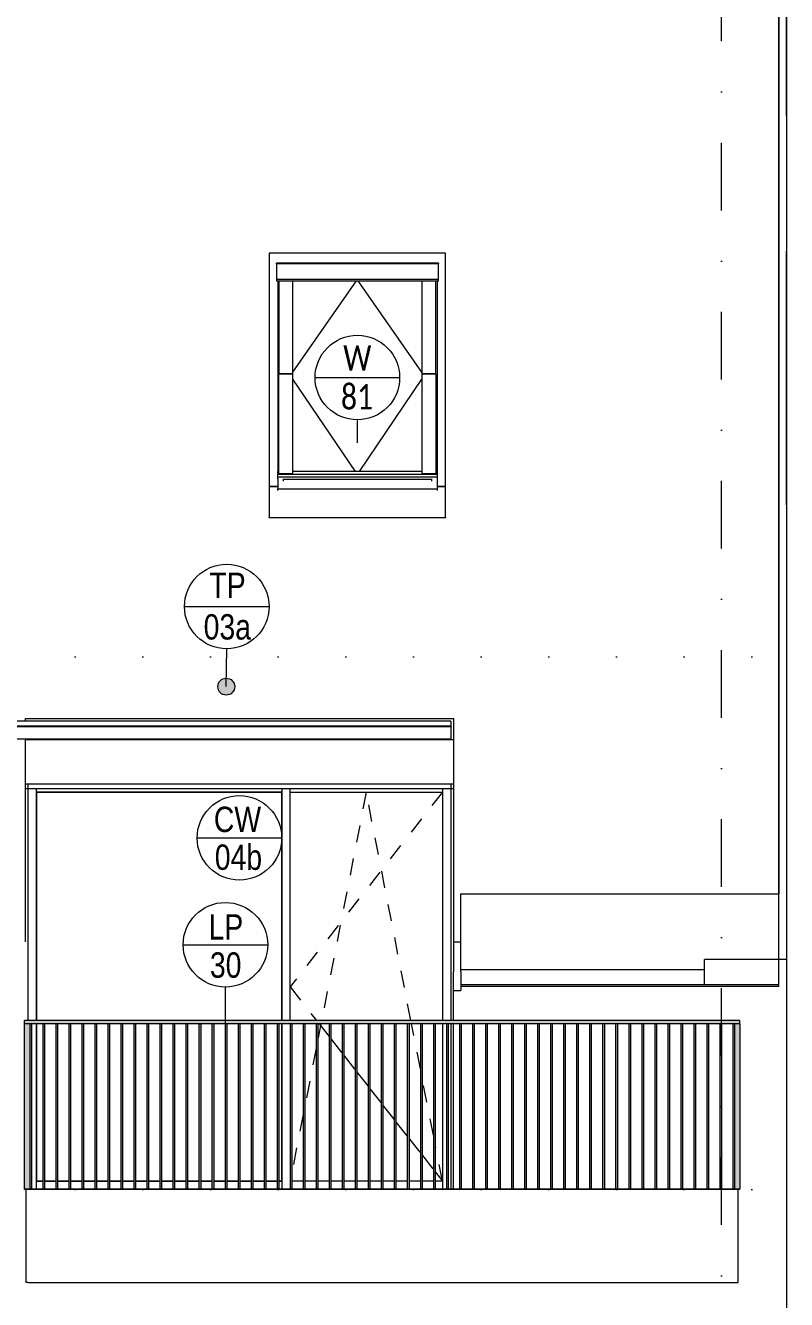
# Model space of a CAD drawing. Header units: millimetres. Extents: x -9129 to 220959, y -4760 to 72638.
# Drawn here: x 17784 to 22285, y 4000 to 11535 of the extents above; entities that cross this region are included whole.
import ezdxf

# ---------------------------------------------------------------- set-up
doc = ezdxf.new("R2010")
doc.units = ezdxf.units.MM
for name, pattern in [('HA_Dash_2mm-S1mm', [200, 100, -100]), ('HA_DashDot_10mm-S3mm', [1000, 400, -300, 0, -300]), ('HA_Dot-S4mm', [400, 0, -400])]:
    doc.linetypes.add(name, pattern=pattern)
for name, color, linetype, lineweight in [('A-DOOR-____-OTLN', 9, 'Continuous', 9), ('A-FLOR-HRAL-IDEN', 9, 'Continuous', 9), ('A-FLOR-HRAL-OTLN', 9, 'Continuous', 9), ('A-FLOR-LEVL-OTLN', 9, 'Continuous', 9), ('A-GENM-____-IDEN', 9, 'Continuous', 9), ('A-GENM-____-OTLN', 9, 'Continuous', 9), ('A-GLAZ-____-IDEN', 9, 'Continuous', 9), ('A-GLAZ-____-OTLN', 9, 'Continuous', 5), ('A-GLAZ-CURT-OTLN', 9, 'Continuous', 5), ('A-GLAZ-CWMG-OTLN', 9, 'Continuous', 5), ('A-ROOF-____-OTLN', 9, 'Continuous', 9), ('A-WALL-____-IDEN', 9, 'Continuous', 9), ('A-WALL-____-OTLN', 9, 'Continuous', 9), ('I-WALL-____-OTLN', 9, 'Continuous', 9), ('S-GRID-____-OTLN', 9, 'Continuous', 5)]:
    doc.layers.add(name, color=color, linetype=linetype, lineweight=lineweight)
doc.styles.add('Arial_2', font='arial.ttf', dxfattribs={"width": 0.8, "height": 150})
doc.styles.add('Calibri', font='calibri.ttf', dxfattribs={"width": 0.8, "height": 150})

# ---------------------------------------------------------------- blocks, each defined once
blk = doc.blocks.new('Railing - 40 x12 mm-1449025-D_pohled jižní_DPS pohled')
at = {"layer": 'A-FLOR-HRAL-OTLN'}
blk.add_hatch(color=256, dxfattribs=at).paths.add_polyline_path([(-1280.8, 4655), (-1280.8, 5630), (-1310.8, 5630), (-1310.8, 4655)])
at = {"layer": 'A-FLOR-HRAL-OTLN', "color": 7}
blk.add_line((-1280.8, 5630), (-1280.8, 4655), dxfattribs=at)
blk = doc.blocks.new('Railing - 40 x12 mm-V1-D_pohled jižní_DPS pohled')
at = {"layer": 'A-FLOR-HRAL-OTLN'}
blk.add_hatch(color=256, dxfattribs=at).paths.add_polyline_path([(-1310.8, 4655), (-1310.8, 5630), (-1322.8, 5630), (-1322.8, 4655)])
at = {"layer": 'A-FLOR-HRAL-OTLN', "color": 7}
for p, q in [((-1310.8, 5630), (-1322.8, 5630)), ((-1322.8, 5630), (-1322.8, 4655)), ((-1310.8, 4655), (-1310.8, 5630)), ((-1322.8, 4655), (-1310.8, 4655))]:
    blk.add_line(p, q, dxfattribs=at)
blk = doc.blocks.new('Railing - 40 x12 mm-V2-D_pohled jižní_DPS pohled')
at = {"layer": 'A-FLOR-HRAL-OTLN'}
blk.add_hatch(color=256, dxfattribs=at).paths.add_polyline_path([(-5480.8, 4655), (-5480.8, 5630), (-5510.8, 5630), (-5510.8, 4655)])
at = {"layer": 'A-FLOR-HRAL-OTLN', "color": 7}
blk.add_line((-5510.8, 4655), (-5510.8, 5630), dxfattribs=at)
blk = doc.blocks.new('Railing - Railing-1448781-D_pohled jižní_DPS pohled')
at = {"layer": 'A-FLOR-HRAL-OTLN'}
blk.add_hatch(color=256, dxfattribs=at).paths.add_polyline_path([(21880.1, 4650), (22009.2, 4650), (22009.2, 4655), (17779.2, 4655), (17779.2, 4650), (21747.2, 4650)])
at = {"layer": 'A-FLOR-HRAL-OTLN', "color": 7}
for p, q in [((17779.2, 4650), (17779.2, 4655)), ((17779.2, 4655), (22009.2, 4655)), ((22009.2, 4650), (17779.2, 4650)), ((22009.2, 4650), (22009.2, 4655))]:
    blk.add_line(p, q, dxfattribs=at)
for name, p in [('Railing - 40 x12 mm-V2-D_pohled jižní_DPS pohled', (23290, 0)), ('Railing - 40 x12 mm-V1-D_pohled jižní_DPS pohled', (19132, 0)), ('Railing - 40 x12 mm-V1-D_pohled jižní_DPS pohled', (19209, 0)), ('Railing - 40 x12 mm-V1-D_pohled jižní_DPS pohled', (19286, 0)), ('Railing - 40 x12 mm-V1-D_pohled jižní_DPS pohled', (19363, 0)), ('Railing - 40 x12 mm-V1-D_pohled jižní_DPS pohled', (19440, 0)), ('Railing - 40 x12 mm-V1-D_pohled jižní_DPS pohled', (19517, 0)), ('Railing - 40 x12 mm-V1-D_pohled jižní_DPS pohled', (19594, 0)), ('Railing - 40 x12 mm-V1-D_pohled jižní_DPS pohled', (19671, 0)), ('Railing - 40 x12 mm-V1-D_pohled jižní_DPS pohled', (19748, 0)), ('Railing - 40 x12 mm-V1-D_pohled jižní_DPS pohled', (19825, 0)), ('Railing - 40 x12 mm-V1-D_pohled jižní_DPS pohled', (19902, 0)), ('Railing - 40 x12 mm-V1-D_pohled jižní_DPS pohled', (19979, 0)), ('Railing - 40 x12 mm-V1-D_pohled jižní_DPS pohled', (20056, 0)), ('Railing - 40 x12 mm-V1-D_pohled jižní_DPS pohled', (20133, 0)), ('Railing - 40 x12 mm-V1-D_pohled jižní_DPS pohled', (20210, 0)), ('Railing - 40 x12 mm-V1-D_pohled jižní_DPS pohled', (20287, 0)), ('Railing - 40 x12 mm-V1-D_pohled jižní_DPS pohled', (20364, 0)), ('Railing - 40 x12 mm-V1-D_pohled jižní_DPS pohled', (20441, 0)), ('Railing - 40 x12 mm-V1-D_pohled jižní_DPS pohled', (20518, 0)), ('Railing - 40 x12 mm-V1-D_pohled jižní_DPS pohled', (20595, 0)), ('Railing - 40 x12 mm-V1-D_pohled jižní_DPS pohled', (20672, 0)), ('Railing - 40 x12 mm-V1-D_pohled jižní_DPS pohled', (20749, 0)), ('Railing - 40 x12 mm-V1-D_pohled jižní_DPS pohled', (20826, 0)), ('Railing - 40 x12 mm-V1-D_pohled jižní_DPS pohled', (20903, 0)), ('Railing - 40 x12 mm-V1-D_pohled jižní_DPS pohled', (20980, 0)), ('Railing - 40 x12 mm-V1-D_pohled jižní_DPS pohled', (21057, 0)), ('Railing - 40 x12 mm-V1-D_pohled jižní_DPS pohled', (21134, 0)), ('Railing - 40 x12 mm-V1-D_pohled jižní_DPS pohled', (21211, 0)), ('Railing - 40 x12 mm-V1-D_pohled jižní_DPS pohled', (21288, 0)), ('Railing - 40 x12 mm-V1-D_pohled jižní_DPS pohled', (21365, 0)), ('Railing - 40 x12 mm-V1-D_pohled jižní_DPS pohled', (21442, 0)), ('Railing - 40 x12 mm-V1-D_pohled jižní_DPS pohled', (21519, 0)), ('Railing - 40 x12 mm-V1-D_pohled jižní_DPS pohled', (21596, 0)), ('Railing - 40 x12 mm-V1-D_pohled jižní_DPS pohled', (21673, 0)), ('Railing - 40 x12 mm-V1-D_pohled jižní_DPS pohled', (21750, 0)), ('Railing - 40 x12 mm-V1-D_pohled jižní_DPS pohled', (21827, 0)), ('Railing - 40 x12 mm-V1-D_pohled jižní_DPS pohled', (21904, 0)), ('Railing - 40 x12 mm-V1-D_pohled jižní_DPS pohled', (21981, 0)), ('Railing - 40 x12 mm-V1-D_pohled jižní_DPS pohled', (22058, 0)), ('Railing - 40 x12 mm-V1-D_pohled jižní_DPS pohled', (22135, 0)), ('Railing - 40 x12 mm-V1-D_pohled jižní_DPS pohled', (22212, 0)), ('Railing - 40 x12 mm-V1-D_pohled jižní_DPS pohled', (22289, 0)), ('Railing - 40 x12 mm-V1-D_pohled jižní_DPS pohled', (22366, 0)), ('Railing - 40 x12 mm-V1-D_pohled jižní_DPS pohled', (22443, 0)), ('Railing - 40 x12 mm-V1-D_pohled jižní_DPS pohled', (22520, 0)), ('Railing - 40 x12 mm-V1-D_pohled jižní_DPS pohled', (22597, 0)), ('Railing - 40 x12 mm-V1-D_pohled jižní_DPS pohled', (22674, 0)), ('Railing - 40 x12 mm-V1-D_pohled jižní_DPS pohled', (22751, 0)), ('Railing - 40 x12 mm-V1-D_pohled jižní_DPS pohled', (22828, 0)), ('Railing - 40 x12 mm-V1-D_pohled jižní_DPS pohled', (22905, 0)), ('Railing - 40 x12 mm-V1-D_pohled jižní_DPS pohled', (22982, 0)), ('Railing - 40 x12 mm-V1-D_pohled jižní_DPS pohled', (23059, 0)), ('Railing - 40 x12 mm-V1-D_pohled jižní_DPS pohled', (23136, 0)), ('Railing - 40 x12 mm-V1-D_pohled jižní_DPS pohled', (23213, 0)), ('Railing - 40 x12 mm-V1-D_pohled jižní_DPS pohled', (23290, 0)), ('Railing - 40 x12 mm-1449025-D_pohled jižní_DPS pohled', (23290, 0))]:
    blk.add_blockref(name, p)
blk = doc.blocks.new('Top Rail Type - Top Rail_Internal_-1448822-D_pohled jižní_DPS pohled')
at = {"layer": 'A-FLOR-HRAL-OTLN'}
blk.add_hatch(color=256, dxfattribs=at).paths.add_polyline_path([(21880.1, 5630), (22009.2, 5630), (22009.2, 5650), (17779.2, 5650), (17779.2, 5630), (21747.2, 5630)])
at = {"layer": 'A-FLOR-HRAL-OTLN', "color": 7}
for p, q in [((17779.2, 5630), (17779.2, 5650)), ((22009.2, 5650), (17779.2, 5650)), ((22009.2, 5630), (17779.2, 5630)), ((22009.2, 5630), (22009.2, 5650))]:
    blk.add_line(p, q, dxfattribs=at)
blk = doc.blocks.new('Systémový panel - Sklo-V10-D_pohled jižní_DPS pohled')
at = {"layer": 'A-GLAZ-CURT-OTLN', "color": 250}
for p, q in [((19299.3, 7000), (17849.3, 7000)), ((17849.3, 7000), (17849.3, 5650)), ((19299.3, 5650), (19299.3, 7000)), ((17849.3, 5630), (17849.3, 4700)), ((19299.3, 4700), (19299.3, 5630)), ((17849.3, 4700), (17886.2, 4700)), ((17898.2, 4700), (17963.2, 4700)), ((17975.2, 4700), (18040.2, 4700)), ((18052.2, 4700), (18117.2, 4700)), ((18129.2, 4700), (18194.2, 4700)), ((18206.2, 4700), (18271.2, 4700)), ((18283.2, 4700), (18348.2, 4700)), ((18360.2, 4700), (18425.2, 4700)), ((18437.2, 4700), (18502.2, 4700)), ((18514.2, 4700), (18579.2, 4700)), ((18591.2, 4700), (18656.2, 4700)), ((18668.2, 4700), (18733.2, 4700)), ((18745.2, 4700), (18810.2, 4700)), ((18822.2, 4700), (18887.2, 4700)), ((18899.2, 4700), (18964.2, 4700)), ((18976.2, 4700), (19041.2, 4700)), ((19053.2, 4700), (19118.2, 4700)), ((19130.2, 4700), (19195.2, 4700)), ((19207.2, 4700), (19272.2, 4700)), ((19284.2, 4700), (19299.3, 4700))]:
    blk.add_line(p, q, dxfattribs=at)
blk = doc.blocks.new('Obdélníková příčel - 50x70mm EXT-1480160-D_pohled jižní_DPS pohled')
at = {"layer": 'A-GLAZ-CWMG-OTLN', "color": 250}
for p, q in [((2674.3, 7000), (2674.3, 7020)), ((3574.3, 7020), (3574.3, 7000)), ((2674.3, 7000), (3574.3, 7000))]:
    blk.add_line(p, q, dxfattribs=at)
blk = doc.blocks.new('Obdélníková příčel - 50x70mm EXT-V11-D_pohled jižní_DPS pohled')
at = {"layer": 'A-GLAZ-CWMG-OTLN', "color": 250}
for p, q in [((17849.3, 4655), (17849.3, 4700)), ((17886.2, 4700), (17849.3, 4700)), ((17963.2, 4700), (17898.2, 4700)), ((18040.2, 4700), (17975.2, 4700)), ((18117.2, 4700), (18052.2, 4700)), ((18194.2, 4700), (18129.2, 4700)), ((18271.2, 4700), (18206.2, 4700)), ((18348.2, 4700), (18283.2, 4700)), ((18425.2, 4700), (18360.2, 4700)), ((18502.2, 4700), (18437.2, 4700)), ((18579.2, 4700), (18514.2, 4700)), ((18656.2, 4700), (18591.2, 4700)), ((18733.2, 4700), (18668.2, 4700)), ((18810.2, 4700), (18745.2, 4700)), ((18887.2, 4700), (18822.2, 4700)), ((18964.2, 4700), (18899.2, 4700)), ((19041.2, 4700), (18976.2, 4700)), ((19118.2, 4700), (19053.2, 4700)), ((19195.2, 4700), (19130.2, 4700)), ((19272.2, 4700), (19207.2, 4700)), ((19299.3, 4700), (19284.2, 4700)), ((19299.3, 4700), (19299.3, 4655))]:
    blk.add_line(p, q, dxfattribs=at)
blk = doc.blocks.new('Obdélníková příčel - 50x70mm EXT-1479988-D_pohled jižní_DPS pohled')
at = {"layer": 'A-GLAZ-CWMG-OTLN', "color": 250}
for p, q in [((3574.3, 7020), (3574.3, 5650)), ((3574.3, 5630), (3574.3, 4655))]:
    blk.add_line(p, q, dxfattribs=at)
blk = doc.blocks.new('Obdélníková příčel - 50x70mm EXT-1479989-D_pohled jižní_DPS pohled')
at = {"layer": 'A-GLAZ-CWMG-OTLN', "color": 250}
for p, q in [((2274.3, 5650), (2274.3, 7020)), ((2274.3, 4655), (2274.3, 5630))]:
    blk.add_line(p, q, dxfattribs=at)
blk = doc.blocks.new('ABMV_CW_Single_Swing_Generic - Ex_Glass_SKLOPNE-V12-D_pohled jižní_DPS pohled')
at = {"layer": 'A-DOOR-____-OTLN', "color": 250, "linetype": 'HA_Dash_2mm-S1mm', "lineweight": 5}
for p, q in [((20249.3, 7000), (19349.3, 5850)), ((19799.3, 7000), (19535.2, 5650)), ((20063.4, 5650), (19799.3, 7000)), ((19349.3, 5850), (19505.8, 5650)), ((19531.3, 5630), (19515.2, 5548.2)), ((19521.5, 5630), (19580.2, 5554.9)), ((20119.2, 5364.7), (20067.3, 5630)), ((19592.2, 5539.6), (19657.2, 5456.5)), ((19503.2, 5486.8), (19438.2, 5154.6)), ((19669.2, 5441.2), (19734.2, 5358.1)), ((19746.2, 5342.8), (19811.2, 5259.7)), ((20196.2, 4971.2), (20131.2, 5303.4)), ((19823.2, 5244.4), (19887.7, 5162)), ((19900.2, 5146), (19965.2, 5063)), ((19426.2, 5093.3), (19361.2, 4761.1)), ((19977.2, 5047.6), (20042.2, 4964.6)), ((20054.2, 4949.2), (20119.2, 4866.2)), ((20249.3, 4700), (20208.2, 4909.8)), ((20131.2, 4850.8), (20196.2, 4767.8)), ((20208.2, 4752.5), (20249.3, 4700))]:
    blk.add_line(p, q, dxfattribs=at)
blk = doc.blocks.new('Obdélníková příčel - 50x70mm EXT-1480323-D_pohled jižní_DPS pohled')
at = {"layer": 'A-GLAZ-CWMG-OTLN', "color": 250}
for p, q in [((10049.3, 7000), (10049.3, 7020)), ((11499.3, 7020), (11499.3, 7000)), ((10049.3, 7000), (11499.3, 7000))]:
    blk.add_line(p, q, dxfattribs=at)
blk = doc.blocks.new('Obdélníková příčel - 50x70mm EXT-V13-D_pohled jižní_DPS pohled')
at = {"layer": 'A-GLAZ-CWMG-OTLN', "color": 250}
for p, q in [((19426.2, 4700), (19361.2, 4700)), ((19503.2, 4700), (19438.2, 4700)), ((19580.2, 4700), (19515.2, 4700)), ((19657.2, 4700), (19592.2, 4700)), ((19734.2, 4700), (19669.2, 4700)), ((19811.2, 4700), (19746.2, 4700)), ((19887.7, 4700), (19823.2, 4700)), ((19965.2, 4700), (19900.2, 4700)), ((20042.2, 4700), (19977.2, 4700)), ((20119.2, 4700), (20054.2, 4700)), ((20196.2, 4700), (20131.2, 4700)), ((20249.3, 4700), (20208.2, 4700)), ((20249.3, 4700), (20249.3, 4655))]:
    blk.add_line(p, q, dxfattribs=at)
blk = doc.blocks.new('Obdélníková příčel - 50x70mm EXT-V14-D_pohled jižní_DPS pohled')
at = {"layer": 'A-GLAZ-CWMG-OTLN', "color": 250}
for p, q in [((19299.3, 7020), (19299.3, 5650)), ((19349.3, 5650), (19349.3, 7020)), ((19299.3, 5630), (19299.3, 4655))]:
    blk.add_line(p, q, dxfattribs=at)
blk = doc.blocks.new('HA_GM_Gutter_Balcony - HA_GM_Gutter_Facade TP03-1638688-D_pohled jižní_DPS pohled')
at = {"layer": 'A-GENM-____-OTLN', "color": 7}
for p, q in [((17649.3, 7390), (17649.3, 7419.7)), ((20299.3, 7419.7), (17649.3, 7419.7)), ((17649.3, 7387.5), (17649.3, 7390)), ((20299.3, 7390), (17649.3, 7390)), ((17649.3, 7314.7), (17649.3, 7387.5)), ((20299.3, 7387.5), (17649.3, 7387.5)), ((20299.3, 7419.7), (20299.3, 7390)), ((20299.3, 7390), (20299.3, 7387.5)), ((20299.3, 7387.5), (20299.3, 7314.7)), ((20299.3, 7314.7), (17649.3, 7314.7))]:
    blk.add_line(p, q, dxfattribs=at)
blk = doc.blocks.new('Roof-Windows_VELUX_GLL_1061 - PK08-1755427-D_pohled jižní_DPS pohled')
at = {"layer": 'A-GLAZ-____-OTLN', "color": 250}
for p, q in [((20267.9, 10187.8), (19225.9, 10187.8)), ((19225.9, 10187.8), (19225.9, 8808.8)), ((20267.9, 8808.8), (20267.9, 10187.8)), ((20267.9, 10185.8), (20267.9, 10187.8)), ((19267.8, 10125.7), (19267.8, 10128.7)), ((20226, 10128.7), (19267.8, 10128.7)), ((20226, 10125.7), (19267.8, 10125.7)), ((19267.8, 10125.7), (19267.8, 10033)), ((20226, 10128.7), (20226, 10125.7)), ((20226, 10033), (20226, 10125.7)), ((20226, 10033), (19267.8, 10033)), ((19267.8, 10033), (19267.8, 10024.7)), ((19267.8, 10024.7), (20226, 10024.7)), ((19275.9, 10024.7), (19275.9, 8897.6)), ((19282.2, 10024), (19282.2, 9475.1)), ((19365.5, 9484.3), (19742.1, 10024.7)), ((19365.5, 9475.1), (19365.5, 10024)), ((20128.3, 9484.3), (19751.6, 10024.7)), ((20128.3, 10024), (20128.3, 9475.1)), ((20211.5, 9475.1), (20211.5, 10024)), ((20217.9, 10024.7), (20217.9, 8897.6)), ((20226, 10024.7), (20226, 10033)), ((19282.2, 9475.1), (19365.5, 9475.1)), ((19282.2, 8882.8), (19282.2, 9475.1)), ((19365.5, 9475.1), (19282.2, 9475.1)), ((19365.5, 8882.8), (19365.5, 9475.1)), ((19735.1, 8897.6), (19365.5, 9443.3)), ((19758.6, 8897.6), (20128.3, 9443.3)), ((20128.3, 9475.1), (20211.5, 9475.1)), ((20128.3, 9475.1), (20128.3, 8882.8)), ((20211.5, 9475.1), (20128.3, 9475.1)), ((20211.5, 9475.1), (20211.5, 8882.8)), ((19275.9, 8886.2), (19275.9, 8897.6)), ((19282.2, 8897.6), (19275.9, 8897.6)), ((20128.3, 8897.6), (19365.5, 8897.6)), ((20217.9, 8897.6), (20211.5, 8897.6)), ((20217.9, 8897.6), (20217.9, 8886.2)), ((19275.9, 8862.6), (19275.9, 8878.9)), ((20217.9, 8878.9), (19275.9, 8878.9)), ((19275.9, 8853.5), (19275.9, 8862.6)), ((20217.9, 8862.6), (19275.9, 8862.6)), ((19275.9, 8853.5), (19275.9, 8839.8)), ((19365.5, 8882.8), (19282.2, 8882.8)), ((19365.5, 8882.3), (19282.2, 8882.3)), ((19308.9, 8853.5), (19308.9, 8839.8)), ((19308.9, 8851.5), (20184.9, 8851.5)), ((20211.5, 8882.8), (20128.3, 8882.8)), ((20211.5, 8882.3), (20128.3, 8882.3)), ((20184.9, 8853.5), (20184.9, 8839.8)), ((20217.9, 8878.9), (20217.9, 8862.6)), ((20217.9, 8862.6), (20217.9, 8853.5)), ((20217.9, 8853.5), (20217.9, 8839.8)), ((19225.9, 8808.8), (19275.9, 8808.8)), ((19275.9, 8808.8), (19225.9, 8808.8)), ((19225.9, 8808.8), (19225.9, 8624.7)), ((19275.9, 8784.6), (19275.9, 8795.2)), ((19275.9, 8795.1), (20217.9, 8795.1)), ((20217.9, 8808.8), (20267.9, 8808.8)), ((20267.9, 8808.8), (20217.9, 8808.8)), ((20217.9, 8795.2), (20217.9, 8784.6)), ((20267.9, 8624.7), (20267.9, 8808.8)), ((19225.9, 8624.7), (20267.9, 8624.7)), ((19225.9, 8622.8), (19225.9, 8624.7)), ((20267.9, 8622.8), (19225.9, 8622.8)), ((20267.9, 8624.7), (20267.9, 8622.8))]:
    blk.add_line(p, q, dxfattribs=at)
for centre, major_axis, start_param, end_param in [((19275.9, 8864), (0, 36.5), 0.91744, 1.152039), ((19275.9, 8782.7), (0, 100.7), 0.965341, 1.414861), ((20217.9, 8864), (0, 36.5), 0.91744, 1.152039), ((20217.9, 8782.7), (0, 100.7), 0.965341, 1.414861), ((19275.9, 8797.9), (0, 2.83), 1.414861, 3.104254), ((20217.9, 8797.9), (0, 2.83), 1.414861, 3.104254)]:
    blk.add_ellipse(centre, major_axis=major_axis, ratio=0.000022, start_param=start_param, end_param=end_param, dxfattribs=at)
blk = doc.blocks.new('TB_Porotherm KPVarioUNI_3000mm - TB_Porotherm KPVarioUNI_3000mm-V34-D_pohled jižní_DPS pohled')
at = {"layer": 'A-GENM-____-OTLN', "color": 7}
blk.add_line((20314.3, 7020), (17784.3, 7020), dxfattribs=at)
blk = doc.blocks.new('185-01_OBJEKT D_Central_rvt-1-D_pohled jižní_DPS pohled')
at = {"layer": 'A-ROOF-____-OTLN', "color": 7}
for p, q in [((22239.4, 14852.3), (22239.3, 6398.9)), ((17784.3, 7419.7), (17784.3, 7435.5)), ((17784.3, 7435.5), (20314.3, 7435.5)), ((20314.3, 7435.5), (20314.3, 6116.2)), ((17784.3, 6116.2), (17784.3, 7314.7)), ((20359.3, 6116.2), (20359.3, 6398.9)), ((20359.3, 6398.9), (22239.3, 6398.9)), ((20314.3, 6116.2), (20359.3, 6116.2)), ((20314.3, 6116.2), (20314.3, 5937.3)), ((20359.3, 5937.3), (20359.3, 6116.2))]:
    blk.add_line(p, q, dxfattribs=at)
at = {"layer": 'A-WALL-____-OTLN', "color": 7}
for p, q in [((22239.3, 6010.2), (22239.4, 14852.3)), ((22284.4, 14852.3), (22284.3, 6010.2)), ((22284.5, 11000), (22284.4, 14852.3)), ((22284.3, 8700), (22284.3, 10200)), ((22284.3, 10200), (22284.4, 10200)), ((22284.4, 9200), (22284.4, 10200)), ((22284.4, 10200), (22284.4, 10200)), ((22284.5, 10200), (22284.5, 10200)), ((22284.4, 9200), (22284.4, 9200)), ((22284.4, 8700), (22284.3, 8700)), ((22284.5, 8700), (22284.5, 8700)), ((20314.3, 7310), (17784.3, 7310)), ((17784.3, 7050), (20314.3, 7050)), ((17799.3, 5650), (17799.3, 7050)), ((20299.3, 7050), (20299.3, 5650)), ((22284.3, 7050), (22284.3, 7050)), ((22284.4, 7050), (22284.5, 7050)), ((22284.4, 7050), (22284.4, 7050)), ((22284.5, 7050), (22284.5, 7050)), ((22284.5, 6050), (22284.4, 6050)), ((22284.4, 6050), (22284.4, 6050)), ((21799.3, 5862), (21799.3, 6010.2)), ((22239.3, 6010.2), (21799.3, 6010.2)), ((22239.3, 5851.6), (22239.3, 6010.2)), ((22284.3, 6010.2), (22239.3, 6010.2)), ((22284.3, 6010.2), (22284.3, 1500)), ((20314.3, 5827.1), (20314.3, 5937.3)), ((21799.3, 5950), (20359.3, 5950)), ((20359.3, 5937.3), (20359.3, 5851.6)), ((20314.3, 5650), (20314.3, 5827.1)), ((20314.3, 5827.1), (20359.3, 5827.1)), ((22239.3, 5862), (20359.3, 5862)), ((22239.3, 5851.6), (20359.3, 5851.6)), ((20359.3, 5851.6), (20359.3, 5827.1)), ((20299.3, 5630), (20299.3, 4655)), ((20314.3, 4655), (20314.3, 5630)), ((22284.3, 5550), (22284.3, 5550)), ((22284.5, 4950), (22284.5, 4950))]:
    blk.add_line(p, q, dxfattribs=at)
at = {"layer": 'I-WALL-____-OTLN', "color": 7}
for p, q in [((17789.2, 4100), (17789.2, 4650)), ((21999.2, 4100), (21999.2, 4650)), ((17799.2, 4100), (17789.2, 4100)), ((17799.2, 4100), (21999.2, 4100)), ((21999.2, 4100), (21999.3, 4100))]:
    blk.add_line(p, q, dxfattribs=at)
at = {"layer": 'A-DOOR-____-OTLN', "lineweight": 9}
blk.add_blockref('ABMV_CW_Single_Swing_Generic - Ex_Glass_SKLOPNE-V12-D_pohled jižní_DPS pohled', (0, 0), dxfattribs=at)
at = {"layer": 'A-FLOR-HRAL-OTLN', "lineweight": 9}
for name in ['Top Rail Type - Top Rail_Internal_-1448822-D_pohled jižní_DPS pohled', 'Railing - Railing-1448781-D_pohled jižní_DPS pohled']:
    blk.add_blockref(name, (0, 0), dxfattribs=at)
at = {"layer": 'A-GENM-____-OTLN', "lineweight": 9}
for name in ['HA_GM_Gutter_Balcony - HA_GM_Gutter_Facade TP03-1638688-D_pohled jižní_DPS pohled', 'TB_Porotherm KPVarioUNI_3000mm - TB_Porotherm KPVarioUNI_3000mm-V34-D_pohled jižní_DPS pohled']:
    blk.add_blockref(name, (0, 0), dxfattribs=at)
at = {"layer": 'A-GLAZ-____-OTLN', "lineweight": 9}
blk.add_blockref('Roof-Windows_VELUX_GLL_1061 - PK08-1755427-D_pohled jižní_DPS pohled', (0, 0), dxfattribs=at)
at = {"layer": 'A-GLAZ-CURT-OTLN', "lineweight": 9}
blk.add_blockref('Systémový panel - Sklo-V10-D_pohled jižní_DPS pohled', (0, 0), dxfattribs=at)
at = {"layer": 'A-GLAZ-CWMG-OTLN', "lineweight": 9}
for name, p in [('Obdélníková příčel - 50x70mm EXT-1479989-D_pohled jižní_DPS pohled', (15575, 0)), ('Obdélníková příčel - 50x70mm EXT-1480323-D_pohled jižní_DPS pohled', (7800, 0)), ('Obdélníková příčel - 50x70mm EXT-V14-D_pohled jižní_DPS pohled', (0, 0)), ('Obdélníková příčel - 50x70mm EXT-1480160-D_pohled jižní_DPS pohled', (16675, 0)), ('Obdélníková příčel - 50x70mm EXT-1479988-D_pohled jižní_DPS pohled', (16675, 0)), ('Obdélníková příčel - 50x70mm EXT-V11-D_pohled jižní_DPS pohled', (0, 0)), ('Obdélníková příčel - 50x70mm EXT-V13-D_pohled jižní_DPS pohled', (0, 0))]:
    blk.add_blockref(name, p, dxfattribs=at)
blk = doc.blocks.new('HA_TAG_WD - Type Mark-1502833-D_pohled jižní_DPS pohled')
at = {"layer": 'A-GLAZ-____-IDEN'}
blk.add_line((-3644.9, 9555.5), (-3144.9, 9555.5), dxfattribs=at)
blk.add_circle((-3394.9, 9555.5), 250, dxfattribs=at)
blk = doc.blocks.new('HA_TAG_GM_Products - Generic-588599-D_pohled jižní_DPS pohled')
at = {"layer": 'A-GENM-____-IDEN'}
blk.add_line((8069.3, 11146.1), (8569.3, 11146.1), dxfattribs=at)
blk.add_circle((8319.3, 11146.1), 250, dxfattribs=at)
blk = doc.blocks.new('HA_TAG_cWA - Default-922888-D_pohled jižní_DPS pohled')
at = {"layer": 'A-WALL-____-IDEN'}
blk.add_line((341.8, 9788.8), (841.8, 9788.8), dxfattribs=at)
blk.add_circle((591.8, 9788.8), 250, dxfattribs=at)
blk = doc.blocks.new('HA_TAG_GM_Railings - Generic-2229991-D_pohled jižní_DPS pohled')
at = {"layer": 'A-FLOR-HRAL-IDEN'}
blk.add_line((18716.5, 6098.2), (19216.5, 6098.2), dxfattribs=at)
blk.add_circle((18966.5, 6098.2), 250, dxfattribs=at)

msp = doc.modelspace()

# ---------------------------------------------------------------- hatches: boundary and pattern name
at = {"layer": 'A-GENM-____-IDEN'}
h = msp.add_hatch(color=256, dxfattribs=at)
edge = h.paths.add_edge_path()
edge.add_arc((18971.7, 7624.5), 50, 0, 360)

# ---------------------------------------------------------------- linework, layer by layer
at = {"layer": 'A-FLOR-HRAL-IDEN'}
msp.add_line((18966.5, 5630), (18966.5, 5848.2), dxfattribs=at)
at = {"layer": 'A-FLOR-LEVL-OTLN', "linetype": 'HA_Dot-S4mm', "lineweight": 5}
for p, q in [((-9129.3, 7800), (26278.4, 7800)), ((-9129.3, 4650), (26278.4, 4650))]:
    msp.add_line(p, q, dxfattribs=at)
at = {"layer": 'A-GENM-____-IDEN'}
msp.add_line((18971.7, 7624.5), (18974.3, 7848.4), dxfattribs=at)
msp.add_circle((18971.7, 7624.5), 50, dxfattribs=at)
at = {"layer": 'A-GLAZ-____-IDEN'}
msp.add_line((19746.9, 9066.9), (19746.9, 9197.8), dxfattribs=at)
at = {"layer": 'S-GRID-____-OTLN', "linetype": 'HA_DashDot_10mm-S3mm', "lineweight": 9}
msp.add_line((21899.3, -1559.8), (21899.3, 15365.8), dxfattribs=at)

# ---------------------------------------------------------------- block references
at = {"lineweight": 5}
msp.add_blockref('185-01_OBJEKT D_Central_rvt-1-D_pohled jižní_DPS pohled', (0, 0), dxfattribs=at)
at = {"layer": 'A-FLOR-HRAL-IDEN'}
msp.add_blockref('HA_TAG_GM_Railings - Generic-2229991-D_pohled jižní_DPS pohled', (0, 0), dxfattribs=at)
at = {"layer": 'A-GENM-____-IDEN'}
msp.add_blockref('HA_TAG_GM_Products - Generic-588599-D_pohled jižní_DPS pohled', (10655, -3047.7), dxfattribs=at)
at = {"layer": 'A-GLAZ-____-IDEN'}
msp.add_blockref('HA_TAG_WD - Type Mark-1502833-D_pohled jižní_DPS pohled', (23141.8, -103.1), dxfattribs=at)
at = {"layer": 'A-WALL-____-IDEN'}
msp.add_blockref('HA_TAG_cWA - Default-922888-D_pohled jižní_DPS pohled', (18457.5, -3058.8), dxfattribs=at)

# ---------------------------------------------------------------- texts
at = {"layer": 'A-FLOR-HRAL-IDEN', "lineweight": 5, "char_height": 150, "attachment_point": 1, "style": 'Arial_2'}
for s, insert, width in [('LP', (18866.9, 6278.4), 250.126), ('30', (18874.9, 6053), 230.886)]:
    msp.add_mtext(s, dxfattribs=dict(at, insert=insert, width=width))
at = {"layer": 'A-GENM-____-IDEN', "lineweight": 5, "char_height": 150, "attachment_point": 1, "style": 'Arial_2'}
for s, insert, width in [('TP', (18872.3, 8298.7), 256.54), ('03a', (18837.9, 8053.2), 339.915)]:
    msp.add_mtext(s, dxfattribs=dict(at, insert=insert, width=width))
at = {"layer": 'A-GLAZ-____-IDEN', "lineweight": 5, "char_height": 150, "attachment_point": 1, "style": 'Calibri'}
for s, insert, width in [('W', (19663.2, 9642.9), 211.645), ('81', (19650, 9414.3), 243.713)]:
    msp.add_mtext(s, dxfattribs=dict(at, insert=insert, width=width))
at = {"layer": 'A-WALL-____-IDEN', "lineweight": 5, "char_height": 150, "attachment_point": 1, "style": 'Arial_2'}
for s, insert, width in [('CW', (18898.2, 6914.7), 352.742), ('04b', (18903.8, 6691), 339.915)]:
    msp.add_mtext(s, dxfattribs=dict(at, insert=insert, width=width))

doc.saveas('drawing.dxf')
